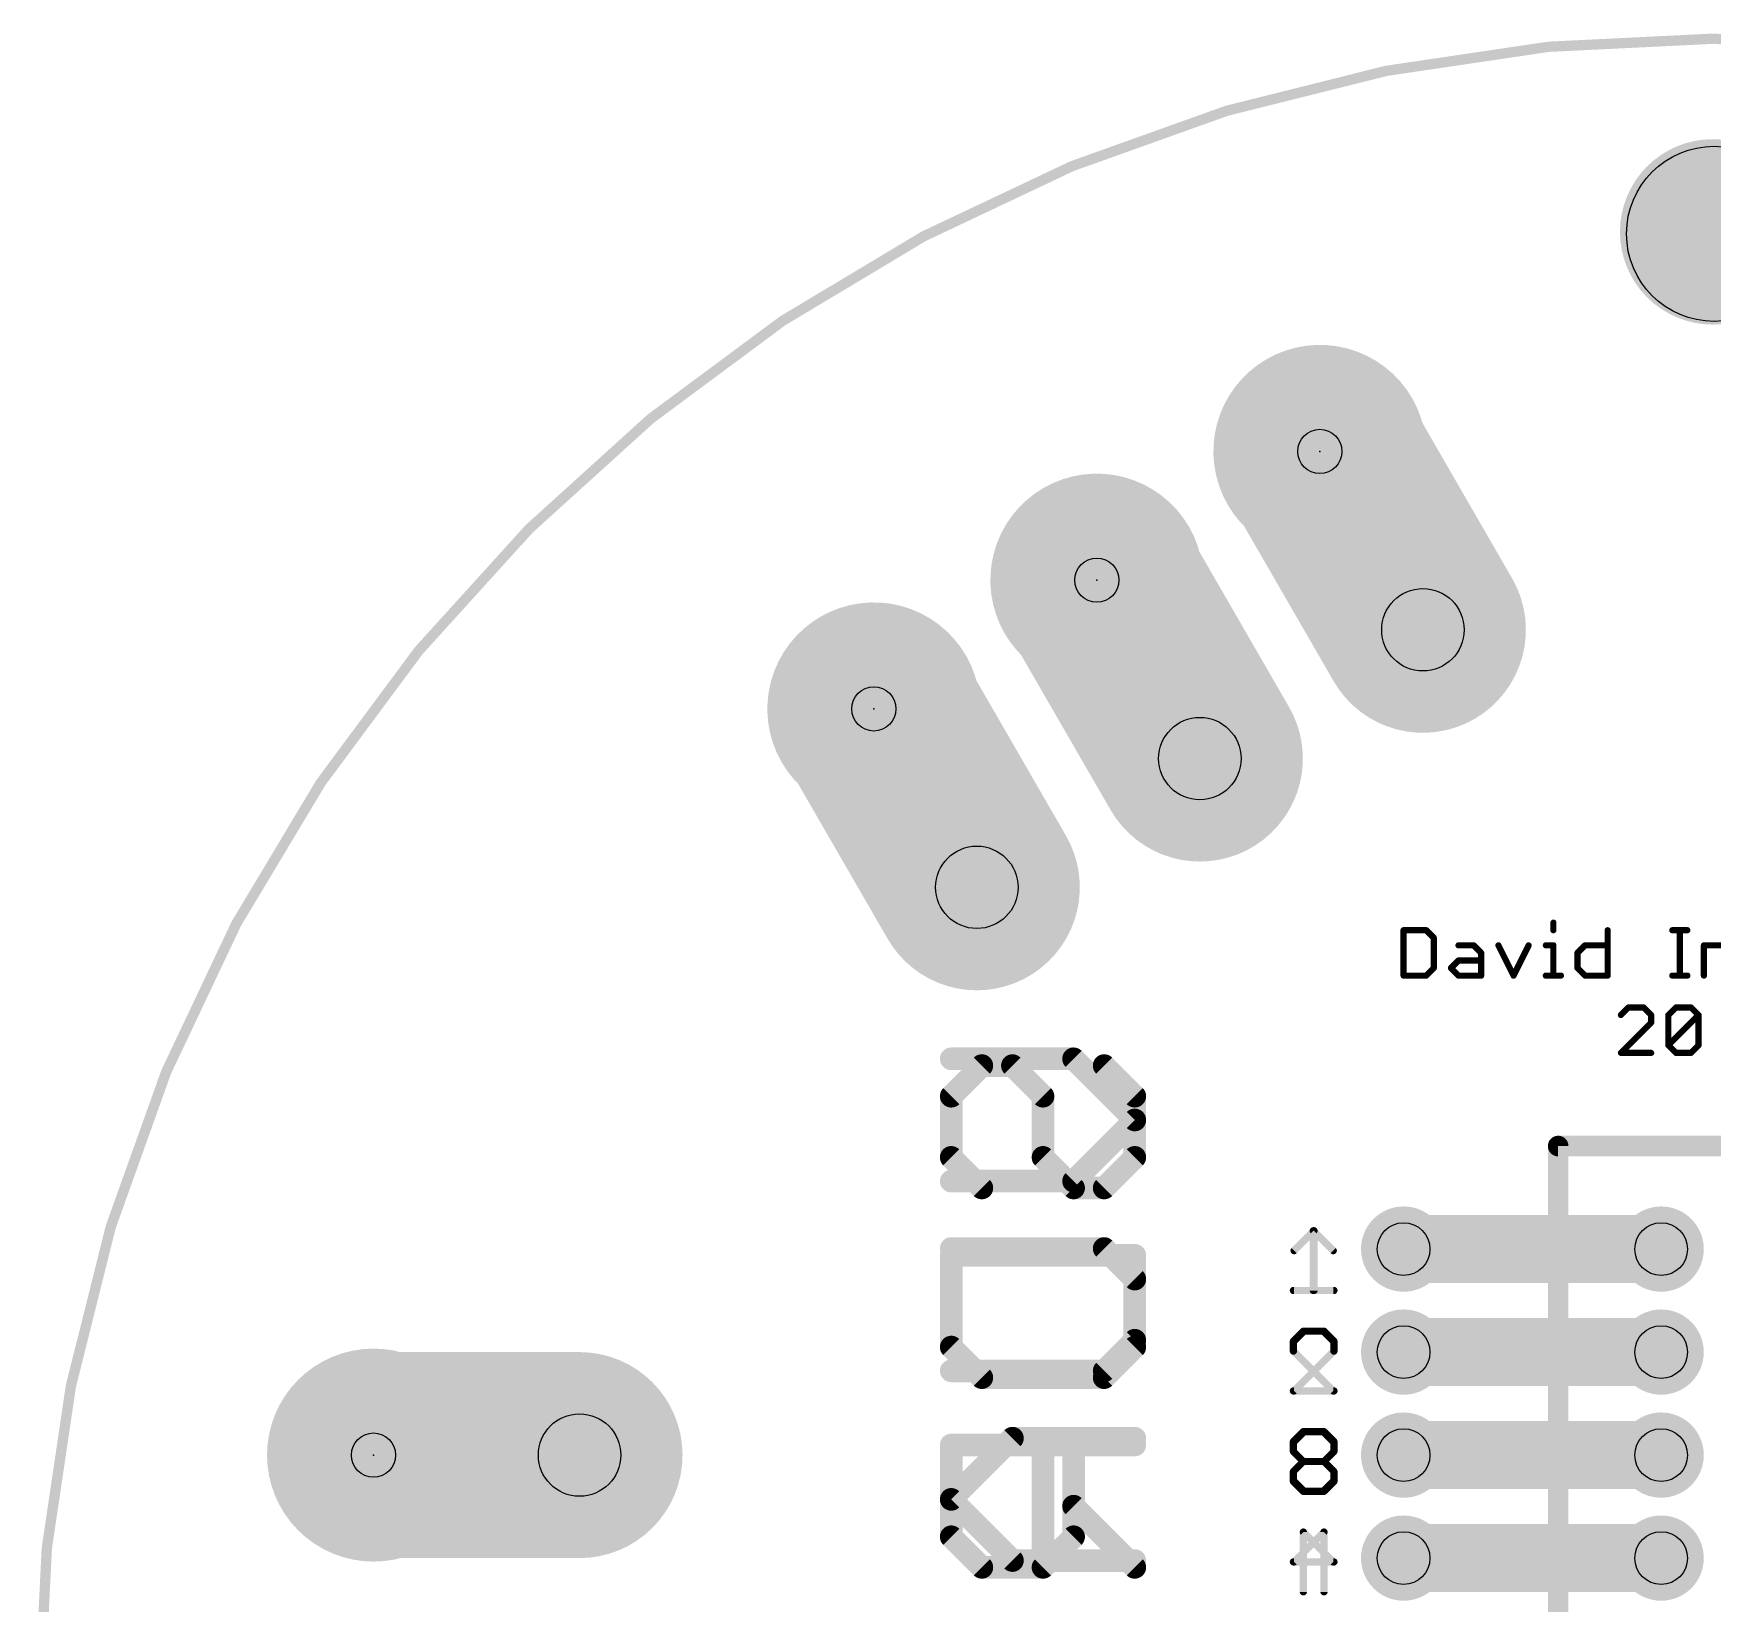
# Model space of a CAD drawing. Extents: x -41.4 to 41.4, y -41.4 to 41.4.
# Drawn here: x -41.4 to -0.01, y 2.69 to 41.4 of the extents above; entities that cross this region are included whole.
import ezdxf

# ---------------------------------------------------------------- set-up
doc = ezdxf.new("R2010")
doc.units = 0
for name, color, linetype in [('1', 22, 'CONTINUOUS'), ('16', 175, 'CONTINUOUS'), ('17', 82, 'CONTINUOUS'), ('18', 82, 'CONTINUOUS'), ('20', 7, 'CONTINUOUS'), ('21', 253, 'CONTINUOUS'), ('22', 253, 'CONTINUOUS'), ('23', 7, 'CONTINUOUS'), ('29', 253, 'CONTINUOUS'), ('30', 253, 'CONTINUOUS'), ('44', 253, 'CONTINUOUS')]:
    doc.layers.add(name, color=color, linetype=linetype)

# ---------------------------------------------------------------- blocks, each defined once
blk = doc.blocks.new('ROUNDP')
at = {"const_width": 0.5}
blk.add_lwpolyline([(0, -0.25, 1), (0, 0.25, 1), (0, -0.25)], format="xyb", dxfattribs=at)
blk = doc.blocks.new('OCTAGONV')
at = {"const_width": 0.5}
blk.add_lwpolyline([(-0.25, -0.1036), (-0.25, 0.1036), (-0.1036, 0.25), (0.1036, 0.25), (0.25, 0.1036), (0.25, -0.1036), (0.1036, -0.25), (-0.1036, -0.25), (-0.25, -0.1036), (-0.25, 0.1036)], dxfattribs=at)

msp = doc.modelspace()

# ---------------------------------------------------------------- linework, layer by layer
at = {"layer": '1'}
for points, const_width in [([(-9.6852, 31.0998), (-7.1452, 26.7004)], 5.08), ([(-12.6445, 23.5254), (-15.1845, 27.9248)], 5.08), ([(-20.6837, 24.7498), (-18.1437, 20.3504)], 5.08), ([(-1.27, 11.43), (-7.62, 11.43)], 1.6764), ([(-1.27, 8.89), (-7.62, 8.89)], 1.6764), ([(-33.02, 6.35), (-27.94, 6.35)], 5.08), ([(-1.27, 6.35), (-7.62, 6.35)], 1.6764), ([(-1.27, 3.81), (-7.62, 3.81)], 1.6764)]:
    msp.add_lwpolyline(points, dxfattribs=dict(at, const_width=const_width))
for points, const_width in [([(-8.5853, 31.7348, 1), (-10.7851, 30.4648)], 2.54), ([(-14.0846, 28.5598, 1), (-16.2843, 27.2898)], 2.54), ([(-8.2451, 26.0654, 1), (-6.0453, 27.3354)], 2.54), ([(-19.5839, 25.3848, 1), (-21.7836, 24.1148)], 2.54), ([(-13.7443, 22.8904, 1), (-11.5446, 24.1604)], 2.54), ([(-19.2436, 19.7154, 1), (-17.0439, 20.9854)], 2.54), ([(-7.62, 11.8491, 1), (-7.62, 11.0109)], 0.8382), ([(-1.27, 11.0109, 1), (-1.27, 11.8491)], 0.8382), ([(-7.62, 9.3091, 1), (-7.62, 8.4709)], 0.8382), ([(-1.27, 8.4709, 1), (-1.27, 9.3091)], 0.8382), ([(-33.02, 7.62, 1), (-33.02, 5.08)], 2.54), ([(-27.94, 5.08, 1), (-27.94, 7.62)], 2.54), ([(-7.62, 6.7691, 1), (-7.62, 5.9309)], 0.8382), ([(-1.27, 5.9309, 1), (-1.27, 6.7691)], 0.8382), ([(-7.62, 4.2291, 1), (-7.62, 3.3909)], 0.8382), ([(-1.27, 3.3909, 1), (-1.27, 4.2291)], 0.8382)]:
    msp.add_lwpolyline(points, format="xyb", dxfattribs=dict(at, const_width=const_width))
at = {"layer": '16'}
for points, const_width in [([(-7.1452, 26.7004), (-9.6852, 31.0998)], 5.08), ([(-15.1845, 27.9248), (-12.6445, 23.5254)], 5.08), ([(-18.1437, 20.3504), (-20.6837, 24.7498)], 5.08), ([(-7.62, 11.43), (-1.27, 11.43)], 1.6764), ([(-7.62, 8.89), (-1.27, 8.89)], 1.6764), ([(-27.94, 6.35), (-33.02, 6.35)], 5.08), ([(-7.62, 6.35), (-1.27, 6.35)], 1.6764), ([(-7.62, 3.81), (-1.27, 3.81)], 1.6764)]:
    msp.add_lwpolyline(points, dxfattribs=dict(at, const_width=const_width))
for points, const_width in [([(-8.5853, 31.7348, 1), (-10.7851, 30.4648)], 2.54), ([(-14.0846, 28.5598, 1), (-16.2843, 27.2898)], 2.54), ([(-8.2451, 26.0654, 1), (-6.0453, 27.3354)], 2.54), ([(-19.5839, 25.3848, 1), (-21.7836, 24.1148)], 2.54), ([(-13.7443, 22.8904, 1), (-11.5446, 24.1604)], 2.54), ([(-19.2436, 19.7154, 1), (-17.0439, 20.9854)], 2.54), ([(-7.62, 11.8491, 1), (-7.62, 11.0109)], 0.8382), ([(-1.27, 11.0109, 1), (-1.27, 11.8491)], 0.8382), ([(-7.62, 9.3091, 1), (-7.62, 8.4709)], 0.8382), ([(-1.27, 8.4709, 1), (-1.27, 9.3091)], 0.8382), ([(-33.02, 7.62, 1), (-33.02, 5.08)], 2.54), ([(-27.94, 5.08, 1), (-27.94, 7.62)], 2.54), ([(-7.62, 6.7691, 1), (-7.62, 5.9309)], 0.8382), ([(-1.27, 5.9309, 1), (-1.27, 6.7691)], 0.8382), ([(-7.62, 4.2291, 1), (-7.62, 3.3909)], 0.8382), ([(-1.27, 3.3909, 1), (-1.27, 4.2291)], 0.8382)]:
    msp.add_lwpolyline(points, format="xyb", dxfattribs=dict(at, const_width=const_width))
at = {"layer": '20', "const_width": 0.254}
msp.add_lwpolyline([(0, -41.275, 1), (0, 41.275, 1), (0, -41.275)], format="xyb", dxfattribs=at)
at = {"layer": '20'}
msp.add_circle((0.0356, 36.4639), 2.159, dxfattribs=at)
at = {"layer": '21'}
for points, const_width in [([(0, 34.3535, 1), (0, 38.6715, 1), (0, 34.3535)], 0.254), ([(-3.8896, 19.4787, 1), (-3.9658, 19.4787)], 0.0762), ([(-7.5842, 19.2923, 1), (-7.6604, 19.2923)], 0.0762), ([(-7.6223, 19.3304, 1), (-7.6223, 19.2542)], 0.0762), ([(-7.0361, 19.3192, 1), (-7.09, 19.2653)], 0.0762), ([(-7.0631, 19.2542, 1), (-7.0631, 19.3304)], 0.0762), ([(-6.8385, 19.1058, 1), (-6.9147, 19.1058)], 0.0762), ([(-6.9036, 19.0789, 1), (-6.8497, 19.1328)], 0.0762), ([(-3.9658, 19.2923, 1), (-3.8896, 19.2923)], 0.0762), ([(-2.5508, 19.2923, 1), (-2.627, 19.2923)], 0.0762), ([(-0.9958, 19.3304, 1), (-0.9958, 19.2542)], 0.0762), ([(-0.7712, 19.2923, 1), (-0.8474, 19.2923)], 0.0762), ([(-0.6229, 19.2542, 1), (-0.6229, 19.3304)], 0.0762), ([(-6.2665, 18.9575, 1), (-6.2665, 18.8813)], 0.0762), ([(-5.8667, 18.9463, 1), (-5.9206, 18.8925)], 0.0762), ([(-5.8937, 18.8813, 1), (-5.8937, 18.9575)], 0.0762), ([(-5.6691, 18.733, 1), (-5.7453, 18.733)], 0.0762), ([(-5.7342, 18.706, 1), (-5.6803, 18.7599)], 0.0762), ([(-5.2495, 18.9364, 1), (-5.3176, 18.9024)], 0.0762), ([(-4.5038, 18.9024, 1), (-4.5719, 18.9364)], 0.0762), ([(-4.1142, 18.9575, 1), (-4.1142, 18.8813)], 0.0762), ([(-3.8896, 18.9194, 1), (-3.9658, 18.9194)], 0.0762), ([(-3.9277, 18.8813, 1), (-3.9277, 18.9575)], 0.0762), ([(-3.2965, 18.733, 1), (-3.3727, 18.733)], 0.0762), ([(-3.3615, 18.7599, 1), (-3.3076, 18.706)], 0.0762), ([(-3.1481, 18.9575, 1), (-3.1481, 18.8813)], 0.0762), ([(-3.1212, 18.8925, 1), (-3.1751, 18.9463)], 0.0762), ([(-2.5889, 18.8813, 1), (-2.5889, 18.9575)], 0.0762), ([(-0.1781, 18.9194, 1), (-0.2543, 18.9194)], 0.0762), ([(-0.2162, 18.9575, 1), (-0.2162, 18.8813)], 0.0762), ([(-7.6223, 18.2118, 1), (-7.6223, 18.1356)], 0.0762), ([(-7.09, 18.2006, 1), (-7.0361, 18.1468)], 0.0762), ([(-7.0631, 18.1356, 1), (-7.0631, 18.2118)], 0.0762), ([(-6.9147, 18.3601, 1), (-6.8385, 18.3601)], 0.0762), ([(-6.8497, 18.3332, 1), (-6.9036, 18.3871)], 0.0762), ([(-6.426, 18.3871, 1), (-6.4799, 18.3332)], 0.0762), ([(-6.4799, 18.3871, 1), (-6.426, 18.3332)], 0.0762), ([(-6.2665, 18.5846, 1), (-6.2665, 18.5084)], 0.0762), ([(-6.2665, 18.2118, 1), (-6.2665, 18.1356)], 0.0762), ([(-6.2396, 18.5196, 1), (-6.2935, 18.5735)], 0.0762), ([(-6.2935, 18.1468, 1), (-6.2396, 18.2006)], 0.0762), ([(-5.7072, 18.5084, 1), (-5.7072, 18.5846)], 0.0762), ([(-5.7072, 18.1356, 1), (-5.7072, 18.2118)], 0.0762), ([(-4.9448, 18.1907, 1), (-4.8766, 18.1567)], 0.0762), ([(-4.9448, 18.1567, 1), (-4.8766, 18.1907)], 0.0762), ([(-4.1142, 18.2118, 1), (-4.1142, 18.1356)], 0.0762), ([(-3.7413, 18.1356, 1), (-3.7413, 18.2118)], 0.0762), ([(-3.3076, 18.3871, 1), (-3.3615, 18.3332)], 0.0762), ([(-3.3727, 18.3601, 1), (-3.2965, 18.3601)], 0.0762), ([(-3.1481, 18.2118, 1), (-3.1481, 18.1356)], 0.0762), ([(-3.1751, 18.1468, 1), (-3.1212, 18.2006)], 0.0762), ([(-2.5889, 18.1356, 1), (-2.5889, 18.2118)], 0.0762), ([(-0.9958, 18.2118, 1), (-0.9958, 18.1356)], 0.0762), ([(-0.6229, 18.1356, 1), (-0.6229, 18.2118)], 0.0762), ([(-7.6604, 18.1737, 1), (-7.5842, 18.1737)], 0.0762), ([(-5.7453, 18.1737, 1), (-5.6691, 18.1737)], 0.0762), ([(-3.9658, 18.1737, 1), (-3.8896, 18.1737)], 0.0762), ([(-2.627, 18.1737, 1), (-2.5508, 18.1737)], 0.0762), ([(-0.8474, 18.1737, 1), (-0.7712, 18.1737)], 0.0762), ([(-0.2543, 18.1737, 1), (-0.1781, 18.1737)], 0.0762), ([(-2.0762, 17.4254, 1), (-2.0762, 17.3492)], 0.0762), ([(-2.0492, 17.3603, 1), (-2.1031, 17.4142)], 0.0762), ([(-1.6764, 17.4142, 1), (-1.7303, 17.3603)], 0.0762), ([(-1.7033, 17.3492, 1), (-1.7033, 17.4254)], 0.0762), ([(-0.9068, 17.4254, 1), (-0.9068, 17.3492)], 0.0762), ([(-0.8798, 17.3603, 1), (-0.9337, 17.4142)], 0.0762), ([(-0.507, 17.4142, 1), (-0.5609, 17.3603)], 0.0762), ([(-0.5339, 17.3492, 1), (-0.5339, 17.4254)], 0.0762), ([(-2.2895, 17.2278, 1), (-2.2357, 17.1739)], 0.0762), ([(-1.4788, 17.2008, 1), (-1.555, 17.2008)], 0.0762), ([(-1.555, 17.0144, 1), (-1.4788, 17.0144)], 0.0762), ([(-1.5438, 17.1739, 1), (-1.49, 17.2278)], 0.0762), ([(-1.49, 16.9875, 1), (-1.5438, 17.0413)], 0.0762), ([(-1.0551, 17.2008, 1), (-1.1313, 17.2008)], 0.0762), ([(-1.1201, 17.2278, 1), (-1.0663, 17.1739)], 0.0762), ([(-0.3094, 17.2008, 1), (-0.3856, 17.2008)], 0.0762), ([(-0.3206, 17.1739, 1), (-0.3744, 17.2278)], 0.0762), ([(-0.3744, 17.1739, 1), (-0.3206, 17.2278)], 0.0762), ([(-18.7745, 16.2614, 1), (-18.7745, 15.982)], 0.2794), ([(-15.659, 16.2205, 1), (-15.8565, 16.0229)], 0.2794), ([(-15.7578, 15.982, 1), (-15.7578, 16.2614)], 0.2794), ([(-2.2626, 16.3068, 1), (-2.2626, 16.2306)], 0.0762), ([(-2.2895, 16.2956, 1), (-2.2357, 16.2418)], 0.0762), ([(-1.5169, 16.2306, 1), (-1.5169, 16.3068)], 0.0762), ([(-1.0663, 16.4821, 1), (-1.1201, 16.4282)], 0.0762), ([(-1.1201, 16.4821, 1), (-1.0663, 16.4282)], 0.0762), ([(-1.1313, 16.4551, 1), (-1.0551, 16.4551)], 0.0762), ([(-0.9068, 16.3068, 1), (-0.9068, 16.2306)], 0.0762), ([(-0.9337, 16.2418, 1), (-0.8798, 16.2956)], 0.0762), ([(-0.5609, 16.2956, 1), (-0.507, 16.2418)], 0.0762), ([(-0.5339, 16.2306, 1), (-0.5339, 16.3068)], 0.0762), ([(-0.3856, 16.4551, 1), (-0.3094, 16.4551)], 0.0762), ([(-0.3206, 16.4282, 1), (-0.3744, 16.4821)], 0.0762), ([(-14.1506, 14.5146, 1), (-14.3482, 14.7121)], 0.2794), ([(-14.3482, 14.5146, 1), (-14.1506, 14.7121)], 0.2794), ([(-3.683, 13.97, 1), (-3.937, 13.97)], 0.254), ([(-3.81, 14.097, 1), (-3.81, 13.843)], 0.254), ([(-18.7745, 13.2447, 1), (-18.7745, 12.9653)], 0.2794), ([(-15.8565, 13.2038, 1), (-15.659, 13.0062)], 0.2794), ([(-15.7578, 12.9653, 1), (-15.7578, 13.2447)], 0.2794), ([(-18.7745, 11.5838, 1), (-18.7745, 11.3044)], 0.2794), ([(-14.9048, 11.5429, 1), (-15.1024, 11.3453)], 0.2794), ([(-15.0036, 11.3044, 1), (-15.0036, 11.5838)], 0.2794), ([(-9.7854, 11.8821, 1), (-9.8743, 11.8821)], 0.0889), ([(-9.7984, 11.8507, 1), (-9.8613, 11.9135)], 0.0889), ([(-10.3527, 11.4221, 1), (-10.2899, 11.3592)], 0.0889), ([(-14.1097, 10.6899, 1), (-14.3891, 10.6899)], 0.2794), ([(-14.3482, 10.5911, 1), (-14.1506, 10.7887)], 0.2794), ([(-10.3213, 10.4521, 1), (-10.3213, 10.3632)], 0.0889), ([(-9.8743, 10.4077, 1), (-9.7854, 10.4077)], 0.0889), ([(-9.3383, 10.3632, 1), (-9.3383, 10.4521)], 0.0889), ([(-14.3891, 9.1816, 1), (-14.1097, 9.1816)], 0.2794), ([(-14.1506, 9.0828, 1), (-14.3482, 9.2803)], 0.2794), ([(-10.3527, 9.1913, 1), (-10.2899, 9.1284)], 0.0889), ([(-10.0756, 9.4501, 1), (-10.0756, 9.3612)], 0.0889), ([(-10.0441, 9.3742, 1), (-10.107, 9.437)], 0.0889), ([(-9.5527, 9.437, 1), (-9.6155, 9.3742)], 0.0889), ([(-9.5841, 9.3612, 1), (-9.5841, 9.4501)], 0.0889), ([(-9.2939, 9.1599, 1), (-9.3828, 9.1599)], 0.0889), ([(-9.3698, 9.1284, 1), (-9.3069, 9.1913)], 0.0889), ([(-18.7745, 8.5671, 1), (-18.7745, 8.2877)], 0.2794), ([(-15.0036, 8.2877, 1), (-15.0036, 8.5671)], 0.2794), ([(-9.3828, 8.9141, 1), (-9.2939, 8.9141)], 0.0889), ([(-9.3069, 8.8827, 1), (-9.3698, 8.9456)], 0.0889), ([(-15.1024, 8.5262, 1), (-14.9048, 8.3286)], 0.2794), ([(-10.3213, 7.9756, 1), (-10.3213, 7.8867)], 0.0889), ([(-10.3527, 7.9626, 1), (-10.2899, 7.8997)], 0.0889), ([(-9.3383, 7.8867, 1), (-9.3383, 7.9756)], 0.0889), ([(-17.2661, 6.9062, 1), (-17.2661, 6.6268)], 0.2794), ([(-17.1673, 6.6677, 1), (-17.3649, 6.8653)], 0.2794), ([(-16.3722, 6.7665, 1), (-16.6516, 6.7665)], 0.2794), ([(-14.2494, 6.6268, 1), (-14.2494, 6.9062)], 0.2794), ([(-10.3527, 6.7148, 1), (-10.2899, 6.6519)], 0.0889), ([(-10.0756, 6.9736, 1), (-10.0756, 6.8847)], 0.0889), ([(-10.0441, 6.8977, 1), (-10.107, 6.9605)], 0.0889), ([(-9.5527, 6.9605, 1), (-9.6155, 6.8977)], 0.0889), ([(-9.5841, 6.8847, 1), (-9.5841, 6.9736)], 0.0889), ([(-9.2939, 6.6834, 1), (-9.3828, 6.6834)], 0.0889), ([(-9.3698, 6.6519, 1), (-9.3069, 6.7148)], 0.0889), ([(-9.8298, 6.2363, 1), (-9.8298, 6.1474)], 0.0889), ([(-9.5527, 6.2233, 1), (-9.6155, 6.1604)], 0.0889), ([(-9.6155, 6.2233, 1), (-9.5527, 6.1604)], 0.0889), ([(-9.5841, 6.1474, 1), (-9.5841, 6.2363)], 0.0889), ([(-9.3828, 6.4376, 1), (-9.2939, 6.4376)], 0.0889), ([(-9.3069, 6.4062, 1), (-9.3698, 6.4691)], 0.0889), ([(-9.2939, 5.9461, 1), (-9.3828, 5.9461)], 0.0889), ([(-9.3698, 5.9147, 1), (-9.3069, 5.9776)], 0.0889), ([(-18.6757, 5.3569, 1), (-18.8732, 5.1594)], 0.2794), ([(-18.8732, 5.3569, 1), (-18.6757, 5.1594)], 0.2794), ([(-10.2899, 5.7318, 1), (-10.3527, 5.669)], 0.0889), ([(-10.0756, 5.4991, 1), (-10.0756, 5.4102)], 0.0889), ([(-10.107, 5.4232, 1), (-10.0441, 5.4861)], 0.0889), ([(-9.6155, 5.4861, 1), (-9.5527, 5.4232)], 0.0889), ([(-9.5841, 5.4102, 1), (-9.5841, 5.4991)], 0.0889), ([(-9.3828, 5.7004, 1), (-9.2939, 5.7004)], 0.0889), ([(-9.3069, 5.669, 1), (-9.3698, 5.7318)], 0.0889), ([(-9.5396, 4.4526, 1), (-9.6285, 4.4526)], 0.0889), ([(-9.5527, 4.4212, 1), (-9.6155, 4.484)], 0.0889), ([(-17.2661, 3.8895, 1), (-17.2661, 3.6101)], 0.2794), ([(-17.3649, 3.651, 1), (-17.1673, 3.8486)], 0.2794), ([(-16.6516, 3.7498, 1), (-16.3722, 3.7498)], 0.2794), ([(-14.2494, 3.6101, 1), (-14.2494, 3.8895)], 0.2794), ([(-10.3213, 3.7598, 1), (-10.3213, 3.6709)], 0.0889), ([(-10.3527, 3.7468, 1), (-10.2899, 3.6839)], 0.0889), ([(-9.3383, 3.6709, 1), (-9.3383, 3.7598)], 0.0889), ([(-9.6285, 2.9782, 1), (-9.5396, 2.9782)], 0.0889)]:
    msp.add_lwpolyline(points, format="xyb", dxfattribs=dict(at, const_width=const_width))
for points, const_width in [([(-3.9277, 19.4787), (-3.9277, 19.2923)], 0.1524), ([(-7.6223, 19.2923), (-7.6223, 18.1737)], 0.1524), ([(-7.0631, 19.2923), (-7.6223, 19.2923)], 0.1524), ([(-6.8766, 19.1058), (-7.0631, 19.2923)], 0.1524), ([(-6.8766, 18.3601), (-6.8766, 19.1058)], 0.1524), ([(-2.5889, 19.2923), (-2.5889, 18.1737)], 0.1524), ([(-0.9958, 19.2923), (-0.6229, 19.2923)], 0.1524), ([(-0.8093, 18.1737), (-0.8093, 19.2923)], 0.1524), ([(-6.2665, 18.9194), (-5.8937, 18.9194)], 0.1524), ([(-5.8937, 18.9194), (-5.7072, 18.733)], 0.1524), ([(-5.7072, 18.733), (-5.7072, 18.1737)], 0.1524), ([(-5.2835, 18.9194), (-4.9107, 18.1737)], 0.1524), ([(-4.9107, 18.1737), (-4.5378, 18.9194)], 0.1524), ([(-4.1142, 18.9194), (-3.9277, 18.9194)], 0.1524), ([(-3.9277, 18.9194), (-3.9277, 18.1737)], 0.1524), ([(-3.3346, 18.733), (-3.1481, 18.9194)], 0.1524), ([(-3.3346, 18.3601), (-3.3346, 18.733)], 0.1524), ([(-3.1481, 18.9194), (-2.5889, 18.9194)], 0.1524), ([(-0.2162, 18.1737), (-0.2162, 18.9194)], 0.1524), ([(-0.2162, 18.9194), (0.3431, 18.9194)], 0.1524), ([(-7.6223, 18.1737), (-7.0631, 18.1737)], 0.1524), ([(-7.0631, 18.1737), (-6.8766, 18.3601)], 0.1524), ([(-6.4529, 18.3601), (-6.2665, 18.5465)], 0.1524), ([(-6.2665, 18.1737), (-6.4529, 18.3601)], 0.1524), ([(-6.2665, 18.5465), (-5.7072, 18.5465)], 0.1524), ([(-5.7072, 18.1737), (-6.2665, 18.1737)], 0.1524), ([(-4.1142, 18.1737), (-3.7413, 18.1737)], 0.1524), ([(-3.1481, 18.1737), (-3.3346, 18.3601)], 0.1524), ([(-2.5889, 18.1737), (-3.1481, 18.1737)], 0.1524), ([(-0.9958, 18.1737), (-0.6229, 18.1737)], 0.1524), ([(-2.0762, 17.3873), (-2.2626, 17.2008)], 0.1524), ([(-1.7033, 17.3873), (-2.0762, 17.3873)], 0.1524), ([(-1.5169, 17.2008), (-1.7033, 17.3873)], 0.1524), ([(-1.0932, 17.2008), (-0.9068, 17.3873)], 0.1524), ([(-0.9068, 17.3873), (-0.5339, 17.3873)], 0.1524), ([(-0.5339, 17.3873), (-0.3475, 17.2008)], 0.1524), ([(-2.2626, 16.2687), (-1.5169, 17.0144)], 0.1524), ([(-1.5169, 17.0144), (-1.5169, 17.2008)], 0.1524), ([(-1.0932, 16.4551), (-1.0932, 17.2008)], 0.1524), ([(-1.0932, 16.4551), (-0.3475, 17.2008)], 0.1524), ([(-0.3475, 17.2008), (-0.3475, 16.4551)], 0.1524), ([(-15.7578, 16.1217), (-18.7745, 16.1217)], 0.5588), ([(-14.2494, 14.6133), (-15.7578, 16.1217)], 0.5588), ([(-1.5169, 16.2687), (-2.2626, 16.2687)], 0.1524), ([(-0.9068, 16.2687), (-1.0932, 16.4551)], 0.1524), ([(-0.5339, 16.2687), (-0.9068, 16.2687)], 0.1524), ([(-0.3475, 16.4551), (-0.5339, 16.2687)], 0.1524), ([(-15.7578, 13.105), (-14.2494, 14.6133)], 0.5588), ([(-3.81, 13.97), (-3.81, -13.97)], 0.508), ([(3.81, 13.97), (-3.81, 13.97)], 0.508), ([(-18.7745, 13.105), (-15.7578, 13.105)], 0.5588), ([(-15.0036, 11.4441), (-18.7745, 11.4441)], 0.5588), ([(-14.2494, 10.6899), (-15.0036, 11.4441)], 0.5588), ([(-10.3213, 11.3906), (-9.8298, 11.8821)], 0.1778), ([(-9.8298, 11.8821), (-9.8298, 10.4077)], 0.1778), ([(-14.2494, 9.1816), (-14.2494, 10.6899)], 0.5588), ([(-10.3213, 10.4077), (-9.3383, 10.4077)], 0.1778), ([(-15.0036, 8.4274), (-14.2494, 9.1816)], 0.5588), ([(-10.0756, 9.4056), (-10.3213, 9.1599)], 0.1778), ([(-9.5841, 9.4056), (-10.0756, 9.4056)], 0.1778), ([(-9.3383, 9.1599), (-9.5841, 9.4056)], 0.1778), ([(-9.3383, 8.9141), (-9.3383, 9.1599)], 0.1778), ([(-18.7745, 8.4274), (-15.0036, 8.4274)], 0.5588), ([(-10.3213, 7.9312), (-9.3383, 8.9141)], 0.1778), ([(-9.3383, 7.9312), (-10.3213, 7.9312)], 0.1778), ([(-18.7745, 5.2581), (-17.2661, 6.7665)], 0.5588), ([(-17.2661, 6.7665), (-14.2494, 6.7665)], 0.5588), ([(-16.5119, 3.7498), (-16.5119, 6.7665)], 0.5588), ([(-10.3213, 6.6834), (-10.0756, 6.9291)], 0.1778), ([(-10.0756, 6.9291), (-9.5841, 6.9291)], 0.1778), ([(-9.5841, 6.9291), (-9.3383, 6.6834)], 0.1778), ([(-9.3383, 6.6834), (-9.3383, 6.4376)], 0.1778), ([(-9.5841, 6.1919), (-9.8298, 6.1919)], 0.1778), ([(-9.3383, 6.4376), (-9.5841, 6.1919)], 0.1778), ([(-9.5841, 6.1919), (-9.3383, 5.9461)], 0.1778), ([(-9.3383, 5.9461), (-9.3383, 5.7004)], 0.1778), ([(-17.2661, 3.7498), (-18.7745, 5.2581)], 0.5588), ([(-10.0756, 5.4546), (-10.3213, 5.7004)], 0.1778), ([(-9.5841, 5.4546), (-10.0756, 5.4546)], 0.1778), ([(-9.3383, 5.7004), (-9.5841, 5.4546)], 0.1778), ([(-9.5841, 4.4526), (-10.3213, 3.7154)], 0.1778), ([(-9.5841, 2.9782), (-9.5841, 4.4526)], 0.1778), ([(-14.2494, 3.7498), (-17.2661, 3.7498)], 0.5588), ([(-10.3213, 3.7154), (-9.3383, 3.7154)], 0.1778)]:
    msp.add_lwpolyline(points, dxfattribs=dict(at, const_width=const_width))
at = {"layer": '22'}
for points, const_width in [([(-18.7745, 15.1996), (-18.0203, 15.9538)], 0.5588), ([(-18.0203, 15.9538), (-17.2661, 15.9538)], 0.5588), ([(-17.2661, 15.9538), (-16.5119, 15.1996)], 0.5588), ([(-14.2494, 15.1996), (-15.0036, 15.9538)], 0.5588), ([(-18.7745, 13.6913), (-18.7745, 15.1996)], 0.5588), ([(-16.5119, 15.1996), (-16.5119, 13.6913)], 0.5588), ([(-14.2494, 13.6913), (-14.2494, 15.1996)], 0.5588), ([(-3.81, 13.97), (3.81, 13.97)], 0.508), ([(-3.81, -13.97), (-3.81, 13.97)], 0.508), ([(-18.0203, 12.9371), (-18.7745, 13.6913)], 0.5588), ([(-16.5119, 13.6913), (-15.7578, 12.9371)], 0.5588), ([(-15.0036, 12.9371), (-14.2494, 13.6913)], 0.5588), ([(-15.7578, 12.9371), (-15.0036, 12.9371)], 0.5588), ([(-9.3552, 11.3906), (-9.8467, 11.8821)], 0.1778), ([(-9.8467, 11.8821), (-9.8467, 10.4077)], 0.1778), ([(-18.7745, 11.2762), (-14.2494, 11.2762)], 0.5588), ([(-18.7745, 9.0137), (-18.7745, 11.2762)], 0.5588), ([(-14.2494, 11.2762), (-14.2494, 9.0137)], 0.5588), ([(-9.3552, 10.4077), (-10.3382, 10.4077)], 0.1778), ([(-18.0203, 8.2595), (-18.7745, 9.0137)], 0.5588), ([(-14.2494, 9.0137), (-15.0036, 8.2595)], 0.5588), ([(-10.3382, 9.1599), (-10.0924, 9.4056)], 0.1778), ([(-10.3382, 8.9141), (-10.3382, 9.1599)], 0.1778), ([(-10.0924, 9.4056), (-9.6009, 9.4056)], 0.1778), ([(-9.6009, 9.4056), (-9.3552, 9.1599)], 0.1778), ([(-9.3552, 7.9312), (-10.3382, 8.9141)], 0.1778), ([(-15.0036, 8.2595), (-18.0203, 8.2595)], 0.5588), ([(-10.3382, 7.9312), (-9.3552, 7.9312)], 0.1778), ([(-14.2494, 6.5986), (-18.7745, 6.5986)], 0.5588), ([(-18.7745, 6.5986), (-18.7745, 4.3361)], 0.5588), ([(-15.7578, 4.3361), (-15.7578, 6.5986)], 0.5588), ([(-10.0924, 6.9291), (-10.3382, 6.6834)], 0.1778), ([(-10.3382, 6.6834), (-10.3382, 6.4376)], 0.1778), ([(-9.6009, 6.9291), (-10.0924, 6.9291)], 0.1778), ([(-9.3552, 6.6834), (-9.6009, 6.9291)], 0.1778), ([(-10.3382, 6.4376), (-10.0924, 6.1919)], 0.1778), ([(-10.0924, 6.1919), (-10.3382, 5.9461)], 0.1778), ([(-10.0924, 6.1919), (-9.8467, 6.1919)], 0.1778), ([(-10.3382, 5.9461), (-10.3382, 5.7004)], 0.1778), ([(-10.3382, 5.7004), (-10.0924, 5.4546)], 0.1778), ([(-10.0924, 5.4546), (-9.6009, 5.4546)], 0.1778), ([(-9.6009, 5.4546), (-9.3552, 5.7004)], 0.1778), ([(-15.7578, 5.0902), (-14.2494, 3.5819)], 0.5588), ([(-18.7745, 4.3361), (-18.0203, 3.5819)], 0.5588), ([(-16.5119, 3.5819), (-15.7578, 4.3361)], 0.5588), ([(-10.0924, 2.9782), (-10.0924, 4.4526)], 0.1778), ([(-10.0924, 4.4526), (-9.3552, 3.7154)], 0.1778), ([(-18.0203, 3.5819), (-16.5119, 3.5819)], 0.5588), ([(-9.3552, 3.7154), (-10.3382, 3.7154)], 0.1778)]:
    msp.add_lwpolyline(points, dxfattribs=dict(at, const_width=const_width))
for points, const_width in [([(-18.0203, 16.0935, 1), (-18.0203, 15.8141)], 0.2794), ([(-17.9215, 15.855, 1), (-18.1191, 16.0526)], 0.2794), ([(-17.1673, 16.0526, 1), (-17.3649, 15.855)], 0.2794), ([(-17.2661, 15.8141, 1), (-17.2661, 16.0935)], 0.2794), ([(-14.9048, 16.0526, 1), (-15.1024, 15.855)], 0.2794), ([(-18.6348, 15.1996, 1), (-18.9142, 15.1996)], 0.2794), ([(-18.8732, 15.2984, 1), (-18.6757, 15.1008)], 0.2794), ([(-16.3722, 15.1996, 1), (-16.6516, 15.1996)], 0.2794), ([(-16.6107, 15.1008, 1), (-16.4131, 15.2984)], 0.2794), ([(-14.1097, 15.1996, 1), (-14.3891, 15.1996)], 0.2794), ([(-14.3482, 15.1008, 1), (-14.1506, 15.2984)], 0.2794), ([(-3.81, 14.097, 1), (-3.81, 13.843)], 0.254), ([(-3.683, 13.97, 1), (-3.937, 13.97)], 0.254), ([(-18.9142, 13.6913, 1), (-18.6348, 13.6913)], 0.2794), ([(-18.6757, 13.79, 1), (-18.8732, 13.5925)], 0.2794), ([(-16.4131, 13.79, 1), (-16.6107, 13.5925)], 0.2794), ([(-16.6516, 13.6913, 1), (-16.3722, 13.6913)], 0.2794), ([(-14.3891, 13.6913, 1), (-14.1097, 13.6913)], 0.2794), ([(-14.1506, 13.5925, 1), (-14.3482, 13.79)], 0.2794), ([(-18.1191, 12.8383, 1), (-17.9215, 13.0359)], 0.2794), ([(-15.7578, 13.0768, 1), (-15.7578, 12.7974)], 0.2794), ([(-15.8565, 12.8383, 1), (-15.659, 13.0359)], 0.2794), ([(-15.1024, 13.0359, 1), (-14.9048, 12.8383)], 0.2794), ([(-15.0036, 12.7974, 1), (-15.0036, 13.0768)], 0.2794), ([(-9.8153, 11.9135, 1), (-9.8781, 11.8507)], 0.0889), ([(-9.8022, 11.8821, 1), (-9.8911, 11.8821)], 0.0889), ([(-18.7745, 11.4159, 1), (-18.7745, 11.1365)], 0.2794), ([(-18.6348, 11.2762, 1), (-18.9142, 11.2762)], 0.2794), ([(-14.1097, 11.2762, 1), (-14.3891, 11.2762)], 0.2794), ([(-14.2494, 11.1365, 1), (-14.2494, 11.4159)], 0.2794), ([(-9.3866, 11.3592, 1), (-9.3238, 11.4221)], 0.0889), ([(-10.3382, 10.4521, 1), (-10.3382, 10.3632)], 0.0889), ([(-9.8911, 10.4077, 1), (-9.8022, 10.4077)], 0.0889), ([(-9.3552, 10.3632, 1), (-9.3552, 10.4521)], 0.0889), ([(-18.9142, 9.0137, 1), (-18.6348, 9.0137)], 0.2794), ([(-18.6757, 9.1124, 1), (-18.8732, 8.9149)], 0.2794), ([(-14.3891, 9.0137, 1), (-14.1097, 9.0137)], 0.2794), ([(-14.1506, 8.9149, 1), (-14.3482, 9.1124)], 0.2794), ([(-10.3696, 9.1913, 1), (-10.3067, 9.1284)], 0.0889), ([(-10.2937, 9.1599, 1), (-10.3826, 9.1599)], 0.0889), ([(-10.0924, 9.4501, 1), (-10.0924, 9.3612)], 0.0889), ([(-10.061, 9.3742, 1), (-10.1239, 9.437)], 0.0889), ([(-9.5695, 9.437, 1), (-9.6324, 9.3742)], 0.0889), ([(-9.6009, 9.3612, 1), (-9.6009, 9.4501)], 0.0889), ([(-9.3866, 9.1284, 1), (-9.3238, 9.1913)], 0.0889), ([(-10.3067, 8.9456, 1), (-10.3696, 8.8827)], 0.0889), ([(-10.3826, 8.9141, 1), (-10.2937, 8.9141)], 0.0889), ([(-18.0203, 8.3992, 1), (-18.0203, 8.1198)], 0.2794), ([(-18.1191, 8.1607, 1), (-17.9215, 8.3583)], 0.2794), ([(-15.1024, 8.3583, 1), (-14.9048, 8.1607)], 0.2794), ([(-15.0036, 8.1198, 1), (-15.0036, 8.3992)], 0.2794), ([(-10.3382, 7.9756, 1), (-10.3382, 7.8867)], 0.0889), ([(-9.3866, 7.8997, 1), (-9.3238, 7.9626)], 0.0889), ([(-9.3552, 7.8867, 1), (-9.3552, 7.9756)], 0.0889), ([(-18.7745, 6.7383, 1), (-18.7745, 6.4589)], 0.2794), ([(-18.6348, 6.5986, 1), (-18.9142, 6.5986)], 0.2794), ([(-15.6181, 6.5986, 1), (-15.8975, 6.5986)], 0.2794), ([(-14.2494, 6.4589, 1), (-14.2494, 6.7383)], 0.2794), ([(-10.3696, 6.7148, 1), (-10.3067, 6.6519)], 0.0889), ([(-10.2937, 6.6834, 1), (-10.3826, 6.6834)], 0.0889), ([(-10.0924, 6.9736, 1), (-10.0924, 6.8847)], 0.0889), ([(-10.061, 6.8977, 1), (-10.1239, 6.9605)], 0.0889), ([(-9.5695, 6.9605, 1), (-9.6324, 6.8977)], 0.0889), ([(-9.6009, 6.8847, 1), (-9.6009, 6.9736)], 0.0889), ([(-9.3866, 6.6519, 1), (-9.3238, 6.7148)], 0.0889), ([(-10.3067, 6.4691, 1), (-10.3696, 6.4062)], 0.0889), ([(-10.3826, 6.4376, 1), (-10.2937, 6.4376)], 0.0889), ([(-10.0924, 6.2363, 1), (-10.0924, 6.1474)], 0.0889), ([(-10.061, 6.1604, 1), (-10.1239, 6.2233)], 0.0889), ([(-10.1239, 6.1604, 1), (-10.061, 6.2233)], 0.0889), ([(-9.8467, 6.1474, 1), (-9.8467, 6.2363)], 0.0889), ([(-10.3696, 5.9776, 1), (-10.3067, 5.9147)], 0.0889), ([(-10.2937, 5.9461, 1), (-10.3826, 5.9461)], 0.0889), ([(-10.3067, 5.7318, 1), (-10.3696, 5.669)], 0.0889), ([(-10.3826, 5.7004, 1), (-10.2937, 5.7004)], 0.0889), ([(-10.0924, 5.4991, 1), (-10.0924, 5.4102)], 0.0889), ([(-10.1239, 5.4232, 1), (-10.061, 5.4861)], 0.0889), ([(-9.6324, 5.4861, 1), (-9.5695, 5.4232)], 0.0889), ([(-9.6009, 5.4102, 1), (-9.6009, 5.4991)], 0.0889), ([(-9.3238, 5.669, 1), (-9.3866, 5.7318)], 0.0889), ([(-15.659, 5.189, 1), (-15.8565, 4.9915)], 0.2794), ([(-18.6757, 4.4348, 1), (-18.8732, 4.2373)], 0.2794), ([(-15.659, 4.2373, 1), (-15.8565, 4.4348)], 0.2794), ([(-18.9142, 4.3361, 1), (-18.6348, 4.3361)], 0.2794), ([(-15.8975, 4.3361, 1), (-15.6181, 4.3361)], 0.2794), ([(-10.048, 4.4526, 1), (-10.1369, 4.4526)], 0.0889), ([(-10.061, 4.484, 1), (-10.1239, 4.4212)], 0.0889), ([(-18.0203, 3.7216, 1), (-18.0203, 3.4422)], 0.2794), ([(-18.1191, 3.4831, 1), (-17.9215, 3.6807)], 0.2794), ([(-16.6107, 3.6807, 1), (-16.4131, 3.4831)], 0.2794), ([(-16.5119, 3.4422, 1), (-16.5119, 3.7216)], 0.2794), ([(-14.3482, 3.4831, 1), (-14.1506, 3.6807)], 0.2794), ([(-10.3382, 3.7598, 1), (-10.3382, 3.6709)], 0.0889), ([(-9.3866, 3.6839, 1), (-9.3238, 3.7468)], 0.0889), ([(-9.3552, 3.6709, 1), (-9.3552, 3.7598)], 0.0889), ([(-10.1369, 2.9782, 1), (-10.048, 2.9782)], 0.0889)]:
    msp.add_lwpolyline(points, format="xyb", dxfattribs=dict(at, const_width=const_width))
at = {"layer": '23'}
for p in [(-9.6852, 31.0998), (-15.1845, 27.9248), (-20.6837, 24.7498), (-33.02, 6.35)]:
    msp.add_point(p, dxfattribs=at)
at = {"layer": '29', "const_width": 2.2352}
msp.add_lwpolyline([(0.0356, 35.3463, 1), (0.0356, 37.5815, 1), (0.0356, 35.3463)], format="xyb", dxfattribs=at)
at = {"layer": '30', "const_width": 2.2352}
msp.add_lwpolyline([(0.0356, 35.3463, 1), (0.0356, 37.5815, 1), (0.0356, 35.3463)], format="xyb", dxfattribs=at)
at = {"layer": '44'}
for centre, radius in [((-9.6852, 31.0998), 0.545), ((-15.1845, 27.9248), 0.545), ((-7.1452, 26.7004), 1.016), ((-20.6837, 24.7498), 0.545), ((-12.6445, 23.5254), 1.016), ((-18.1437, 20.3504), 1.016), ((-7.62, 11.43), 0.65), ((-1.27, 11.43), 0.65), ((-7.62, 8.89), 0.65), ((-1.27, 8.89), 0.65), ((-27.94, 6.35), 1.016), ((-33.02, 6.35), 0.545), ((-7.62, 6.35), 0.65), ((-1.27, 6.35), 0.65), ((-7.62, 3.81), 0.65), ((-1.27, 3.81), 0.65)]:
    msp.add_circle(centre, radius, dxfattribs=at)

# ---------------------------------------------------------------- block references
at = {"layer": '17', "xscale": 5.1, "yscale": 5.1, "rotation": 300}
for p in [(-9.6852, 31.0998), (-9.6852, 31.0998), (-15.1845, 27.9248), (-15.1845, 27.9248), (-20.6837, 24.7498), (-20.6837, 24.7498)]:
    msp.add_blockref('ROUNDP', p, dxfattribs=at)
at = {"layer": '17'}
for p, xscale, yscale in [((-7.62, 11.43), 1.95, 1.95), ((-7.62, 11.43), 1.95, 1.95), ((-1.27, 11.43), 1.95, 1.95), ((-1.27, 11.43), 1.95, 1.95), ((-7.62, 8.89), 1.95, 1.95), ((-7.62, 8.89), 1.95, 1.95), ((-1.27, 8.89), 1.95, 1.95), ((-1.27, 8.89), 1.95, 1.95), ((-33.02, 6.35), 5.1, 5.1), ((-33.02, 6.35), 5.1, 5.1), ((-7.62, 6.35), 1.95, 1.95), ((-7.62, 6.35), 1.95, 1.95), ((-1.27, 6.35), 1.95, 1.95), ((-1.27, 6.35), 1.95, 1.95), ((-7.62, 3.81), 1.95, 1.95), ((-7.62, 3.81), 1.95, 1.95), ((-1.27, 3.81), 1.95, 1.95), ((-1.27, 3.81), 1.95, 1.95)]:
    msp.add_blockref('ROUNDP', p, dxfattribs=dict(at, xscale=xscale, yscale=yscale))
at = {"layer": '18', "xscale": 3.048, "yscale": 3.048}
for p in [(-7.1452, 26.7004), (-7.1452, 26.7004), (-12.6445, 23.5254), (-12.6445, 23.5254), (-18.1437, 20.3504), (-18.1437, 20.3504), (-27.94, 6.35), (-27.94, 6.35)]:
    msp.add_blockref('OCTAGONV', p, dxfattribs=at)
at = {"layer": '29', "xscale": 5.2524, "yscale": 5.2524, "rotation": 300}
for p in [(-9.6852, 31.0998), (-15.1845, 27.9248), (-20.6837, 24.7498)]:
    msp.add_blockref('ROUNDP', p, dxfattribs=at)
at = {"layer": '29'}
for name, p, xscale, yscale in [('OCTAGONV', (-7.1452, 26.7004), 3.2004, 3.2004), ('OCTAGONV', (-12.6445, 23.5254), 3.2004, 3.2004), ('OCTAGONV', (-18.1437, 20.3504), 3.2004, 3.2004), ('ROUNDP', (-7.62, 11.43), 2.1024, 2.1024), ('ROUNDP', (-1.27, 11.43), 2.1024, 2.1024), ('ROUNDP', (-7.62, 8.89), 2.1024, 2.1024), ('ROUNDP', (-1.27, 8.89), 2.1024, 2.1024), ('ROUNDP', (-33.02, 6.35), 5.2524, 5.2524), ('OCTAGONV', (-27.94, 6.35), 3.2004, 3.2004), ('ROUNDP', (-7.62, 6.35), 2.1024, 2.1024), ('ROUNDP', (-1.27, 6.35), 2.1024, 2.1024), ('ROUNDP', (-7.62, 3.81), 2.1024, 2.1024), ('ROUNDP', (-1.27, 3.81), 2.1024, 2.1024)]:
    msp.add_blockref(name, p, dxfattribs=dict(at, xscale=xscale, yscale=yscale))
at = {"layer": '30', "xscale": 5.2524, "yscale": 5.2524, "rotation": 300}
for p in [(-9.6852, 31.0998), (-15.1845, 27.9248), (-20.6837, 24.7498)]:
    msp.add_blockref('ROUNDP', p, dxfattribs=at)
at = {"layer": '30'}
for name, p, xscale, yscale in [('OCTAGONV', (-7.1452, 26.7004), 3.2004, 3.2004), ('OCTAGONV', (-12.6445, 23.5254), 3.2004, 3.2004), ('OCTAGONV', (-18.1437, 20.3504), 3.2004, 3.2004), ('ROUNDP', (-7.62, 11.43), 2.1024, 2.1024), ('ROUNDP', (-1.27, 11.43), 2.1024, 2.1024), ('ROUNDP', (-7.62, 8.89), 2.1024, 2.1024), ('ROUNDP', (-1.27, 8.89), 2.1024, 2.1024), ('ROUNDP', (-33.02, 6.35), 5.2524, 5.2524), ('OCTAGONV', (-27.94, 6.35), 3.2004, 3.2004), ('ROUNDP', (-7.62, 6.35), 2.1024, 2.1024), ('ROUNDP', (-1.27, 6.35), 2.1024, 2.1024), ('ROUNDP', (-7.62, 3.81), 2.1024, 2.1024), ('ROUNDP', (-1.27, 3.81), 2.1024, 2.1024)]:
    msp.add_blockref(name, p, dxfattribs=dict(at, xscale=xscale, yscale=yscale))

doc.saveas('drawing.dxf')
